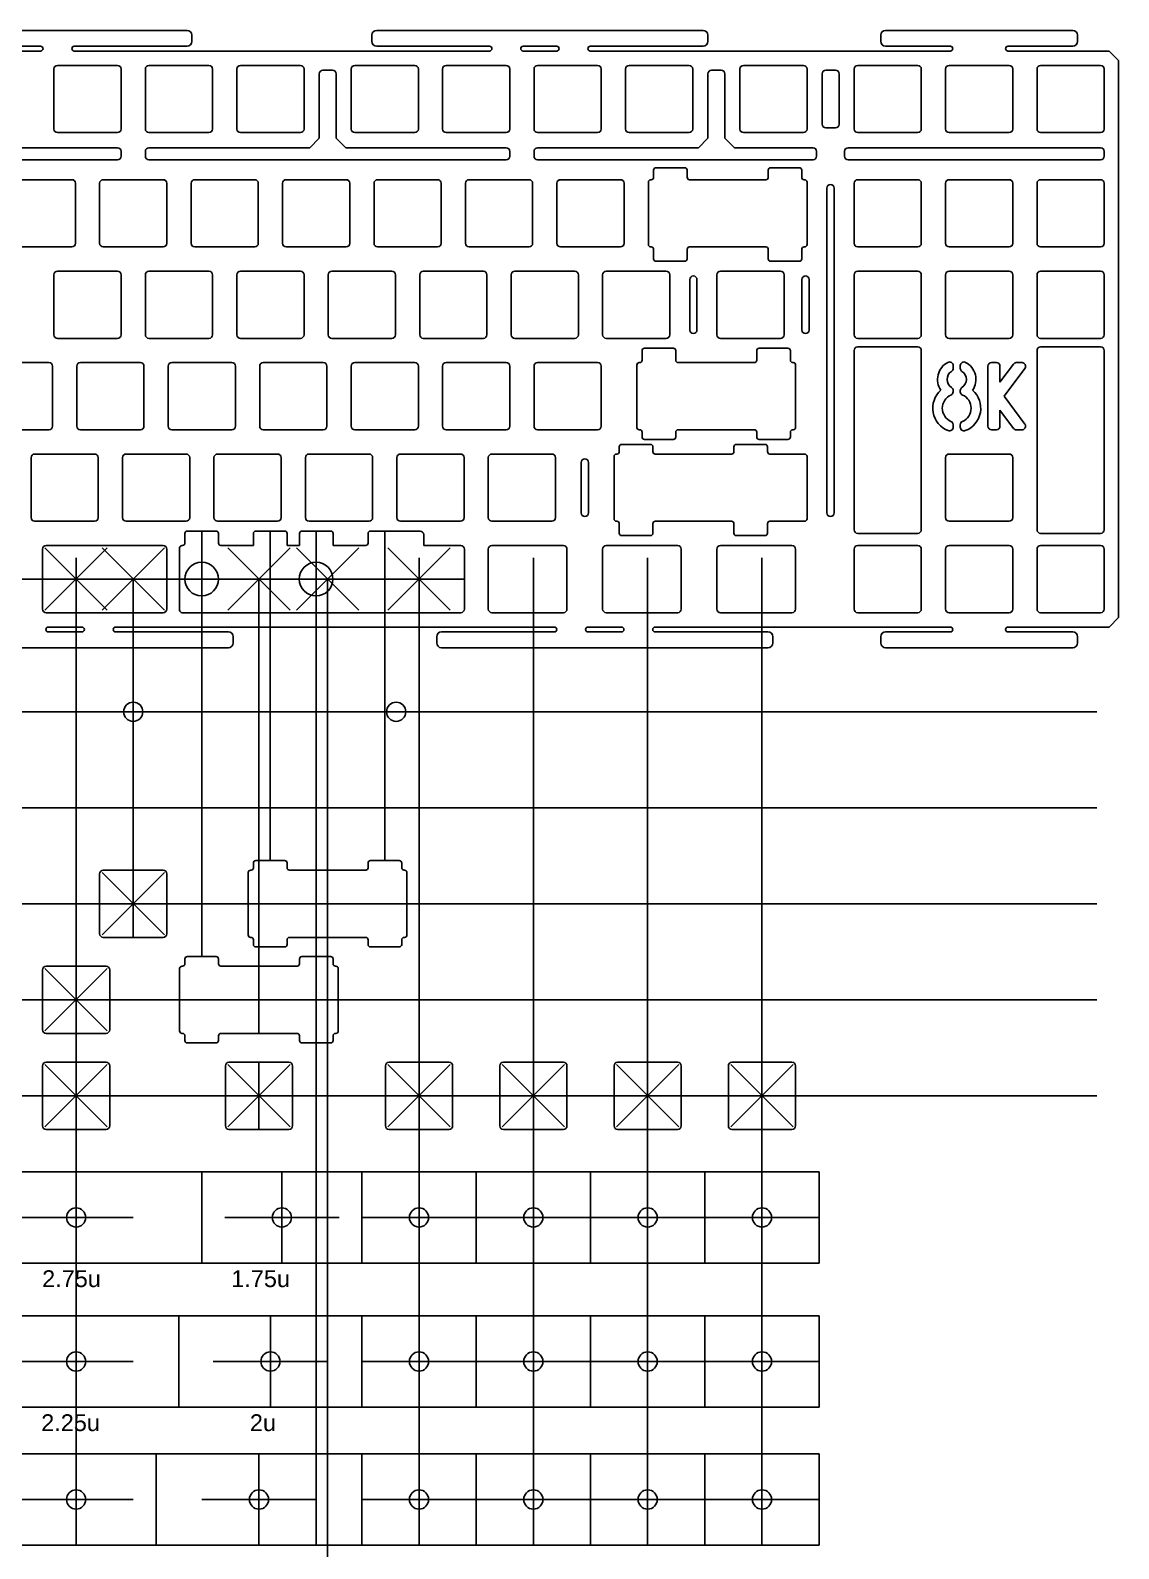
# Model space of a CAD drawing. Header units: millimetres. Extents: x 474 to 839, y -476 to 14.
# Drawn here: x 611.9 to 838.6, y -302 to 14.3 of the extents above; entities that cross this region are included whole.
import ezdxf

# ---------------------------------------------------------------- set-up
doc = ezdxf.new("R2010")
doc.units = ezdxf.units.MM
doc.styles.get("Standard").update_dxf_attribs({"font": 'arial.ttf'})

msp = doc.modelspace()

# ---------------------------------------------------------------- linework, layer by layer
for p, q in [((576.55625, 14.3), (644.55625, 14.3)), ((645.55625, 13.3), (645.55625, 12)), ((683.05625, 13.3), (683.05625, 12)), ((684.05625, 14.3), (752.05625, 14.3)), ((753.05625, 13.3), (753.05625, 12)), ((789.05625, 13.3), (789.05625, 12)), ((790.05625, 14.3), (829.05625, 14.3)), ((830.05625, 13.3), (830.05625, 12)), ((621.05625, 11), (644.55625, 11)), ((621.05625, 10), (707.55625, 10)), ((684.05625, 11), (707.55625, 11)), ((728.55625, 11), (752.05625, 11)), ((728.55625, 10), (803.55625, 10)), ((790.05625, 11), (803.55625, 11)), ((815.55625, 11), (829.05625, 11)), ((815.55625, 10), (836.6125, 10)), ((838.6125, 8), (836.6125, 10)), ((838.6125, 8), (838.6125, -108.0125)), ((721.0625, -110.0125), (629.6625, -110.0125)), ((803.5625, -110.0125), (742.0625, -110.0125)), ((836.6125, -110.0125), (815.5625, -110.0125)), ((838.6125, -108.0125), (836.6125, -110.0125)), ((653.1625, -111.0125), (629.6625, -111.0125)), ((654.1625, -113.3125), (654.1625, -112.0125)), ((696.5625, -113.3125), (696.5625, -112.0125)), ((721.0625, -111.0125), (697.5625, -111.0125)), ((765.5625, -111.0125), (742.0625, -111.0125)), ((766.5625, -113.3125), (766.5625, -112.0125)), ((789.0625, -113.3125), (789.0625, -112.0125)), ((803.5625, -111.0125), (790.0625, -111.0125)), ((829.0625, -111.0125), (815.5625, -111.0125)), ((830.0625, -113.3125), (830.0625, -112.0125)), ((653.1625, -114.3125), (585.1625, -114.3125)), ((765.5625, -114.3125), (697.5625, -114.3125)), ((829.0625, -114.3125), (790.0625, -114.3125))]:
    msp.add_line(p, q)
at = {"color": 4}
for p, q in [((607.05625, 11), (614.05625, 11)), ((607.05625, 10), (614.05625, 10)), ((714.55625, 11), (721.55625, 11)), ((714.55625, 10), (721.55625, 10)), ((617.575, 7), (630.075, 7)), ((636.625, 7), (649.125, 7)), ((655.675, 7), (668.175, 7)), ((679.4875, 7), (691.9875, 7)), ((698.5375, 7), (711.0375, 7)), ((717.5875, 7), (730.0875, 7)), ((736.6375, 7), (749.1375, 7)), ((760.45, 7), (772.95, 7)), ((784.2625, 7), (796.7625, 7)), ((803.3125, 7), (815.8125, 7)), ((822.3625, 7), (834.8625, 7)), ((616.825, -6.25), (616.825, 6.25)), ((630.825, 6.25), (630.825, -6.25)), ((635.875, -6.25), (635.875, 6.25)), ((649.875, 6.25), (649.875, -6.25)), ((654.925, -6.25), (654.925, 6.25)), ((668.925, 6.25), (668.925, -6.25)), ((672.10125, -8.15625), (672.10125, 5.25)), ((672.85125, 6), (674.85125, 6)), ((675.60125, 5.25), (675.60125, -8.15625)), ((678.7375, -6.25), (678.7375, 6.25)), ((692.7375, 6.25), (692.7375, -6.25)), ((697.7875, -6.25), (697.7875, 6.25)), ((711.7875, 6.25), (711.7875, -6.25)), ((716.8375, -6.25), (716.8375, 6.25)), ((730.8375, 6.25), (730.8375, -6.25)), ((735.8875, -6.25), (735.8875, 6.25)), ((749.8875, 6.25), (749.8875, -6.25)), ((753.06375, -8.15625), (753.06375, 5.25)), ((753.81375, 6), (755.81375, 6)), ((756.56375, 5.25), (756.56375, -8.15625)), ((759.7, -6.25), (759.7, 6.25)), ((773.7, 6.25), (773.7, -6.25)), ((776.87625, -5.25), (776.87625, 5.25)), ((777.62625, 6), (779.62625, 6)), ((780.37625, 5.25), (780.37625, -5.25)), ((783.5125, -6.25), (783.5125, 6.25)), ((797.5125, 6.25), (797.5125, -6.25)), ((802.5625, -6.25), (802.5625, 6.25)), ((816.5625, 6.25), (816.5625, -6.25)), ((821.6125, -6.25), (821.6125, 6.25)), ((835.6125, 6.25), (835.6125, -6.25)), ((777.62625, -6), (779.62625, -6)), ((630.075, -7), (617.575, -7)), ((649.125, -7), (636.625, -7)), ((668.175, -7), (655.675, -7)), ((672.10125, -8.15625), (670.10125, -10.15625)), ((675.60125, -8.15625), (677.60125, -10.15625)), ((691.9875, -7), (679.4875, -7)), ((711.0375, -7), (698.5375, -7)), ((730.0875, -7), (717.5875, -7)), ((749.1375, -7), (736.6375, -7)), ((753.06375, -8.15625), (751.06375, -10.15625)), ((756.56375, -8.15625), (758.56375, -10.15625)), ((772.95, -7), (760.45, -7)), ((796.7625, -7), (784.2625, -7)), ((815.8125, -7), (803.3125, -7)), ((834.8625, -7), (822.3625, -7)), ((596.63875, -10.15625), (630.075, -10.15625)), ((630.825, -10.90625), (630.825, -11.90625)), ((635.875, -10.90625), (635.875, -11.90625)), ((636.625, -10.15625), (670.10125, -10.15625)), ((677.60125, -10.15625), (711.0375, -10.15625)), ((711.7875, -10.90625), (711.7875, -11.90625)), ((716.8375, -10.90625), (716.8375, -11.90625)), ((717.5875, -10.15625), (751.06375, -10.15625)), ((758.56375, -10.15625), (774.95, -10.15625)), ((775.7, -10.90625), (775.7, -11.90625)), ((781.5125, -10.90625), (781.5125, -11.90625)), ((782.2625, -10.15625), (834.8625, -10.15625)), ((835.6125, -10.90625), (835.6125, -11.90625)), ((630.075, -12.65625), (555.6625, -12.65625)), ((711.0375, -12.65625), (636.625, -12.65625)), ((774.95, -12.65625), (717.5875, -12.65625)), ((741.737, -16.3125), (741.737, -14.8125)), ((742.237, -14.3125), (748.237, -14.3125)), ((748.737, -14.8125), (748.737, -16.3125)), ((765.613, -16.3125), (765.613, -14.8125)), ((766.113, -14.3125), (772.113, -14.3125)), ((772.613, -16.3125), (772.613, -14.8125)), ((834.8625, -12.65625), (782.2625, -12.65625)), ((608.05, -16.8125), (620.55, -16.8125)), ((621.3, -17.5625), (621.3, -30.0625)), ((626.35, -30.0625), (626.35, -17.5625)), ((627.1, -16.8125), (639.6, -16.8125)), ((640.35, -17.5625), (640.35, -30.0625)), ((645.4, -30.0625), (645.4, -17.5625)), ((646.15, -16.8125), (658.65, -16.8125)), ((659.4, -17.5625), (659.4, -30.0625)), ((664.45, -30.0625), (664.45, -17.5625)), ((665.2, -16.8125), (677.7, -16.8125)), ((678.45, -17.5625), (678.45, -30.0625)), ((683.5, -30.0625), (683.5, -17.5625)), ((684.25, -16.8125), (696.75, -16.8125)), ((697.5, -17.5625), (697.5, -30.0625)), ((702.55, -30.0625), (702.55, -17.5625)), ((703.3, -16.8125), (715.8, -16.8125)), ((716.55, -17.5625), (716.55, -30.0625)), ((721.6, -30.0625), (721.6, -17.5625)), ((722.35, -16.8125), (734.85, -16.8125)), ((735.6, -17.5625), (735.6, -30.0625)), ((740.65, -30.3125), (740.65, -17.3125)), ((741.15, -16.8125), (741.237, -16.8125)), ((749.237, -16.8125), (765.113, -16.8125)), ((773.2, -16.8125), (773.113, -16.8125)), ((773.7, -30.3125), (773.7, -17.3125)), ((777.85, -86.2125), (777.85, -18.5625)), ((779.35, -18.5625), (779.35, -86.2125)), ((783.5125, -30.0625), (783.5125, -17.5625)), ((784.2625, -16.8125), (796.7625, -16.8125)), ((797.5125, -17.5625), (797.5125, -30.0625)), ((802.5625, -30.0625), (802.5625, -17.5625)), ((803.3125, -16.8125), (815.8125, -16.8125)), ((816.5625, -17.5625), (816.5625, -30.0625)), ((821.6125, -30.0625), (821.6125, -17.5625)), ((822.3625, -16.8125), (834.8625, -16.8125)), ((835.6125, -17.5625), (835.6125, -30.0625)), ((620.55, -30.8125), (608.05, -30.8125)), ((639.6, -30.8125), (627.1, -30.8125)), ((658.65, -30.8125), (646.15, -30.8125)), ((677.7, -30.8125), (665.2, -30.8125)), ((696.75, -30.8125), (684.25, -30.8125)), ((715.8, -30.8125), (703.3, -30.8125)), ((734.85, -30.8125), (722.35, -30.8125)), ((741.237, -30.8125), (741.15, -30.8125)), ((741.737, -33.3125), (741.737, -31.3125)), ((748.737, -31.3125), (748.737, -33.3125)), ((765.113, -30.8125), (749.237, -30.8125)), ((765.613, -33.3125), (765.613, -31.3125)), ((772.613, -33.3125), (772.613, -31.3125)), ((773.113, -30.8125), (773.2, -30.8125)), ((796.7625, -30.8125), (784.2625, -30.8125)), ((815.8125, -30.8125), (803.3125, -30.8125)), ((834.8625, -30.8125), (822.3625, -30.8125)), ((748.237, -33.8125), (742.237, -33.8125)), ((772.113, -33.8125), (766.113, -33.8125)), ((616.825, -49.1125), (616.825, -36.6125)), ((617.575, -35.8625), (630.075, -35.8625)), ((630.825, -36.6125), (630.825, -49.1125)), ((635.875, -49.1125), (635.875, -36.6125)), ((636.625, -35.8625), (649.125, -35.8625)), ((649.875, -36.6125), (649.875, -49.1125)), ((654.925, -49.1125), (654.925, -36.6125)), ((655.675, -35.8625), (668.175, -35.8625)), ((668.925, -36.6125), (668.925, -49.1125)), ((673.975, -49.1125), (673.975, -36.6125)), ((674.725, -35.8625), (687.225, -35.8625)), ((687.975, -36.6125), (687.975, -49.1125)), ((693.025, -49.1125), (693.025, -36.6125)), ((693.775, -35.8625), (706.275, -35.8625)), ((707.025, -36.6125), (707.025, -49.1125)), ((712.075, -49.1125), (712.075, -36.6125)), ((712.825, -35.8625), (725.325, -35.8625)), ((726.075, -36.6125), (726.075, -49.1125)), ((731.125, -49.1125), (731.125, -36.6125)), ((731.875, -35.8625), (744.375, -35.8625)), ((745.125, -36.6125), (745.125, -49.1125)), ((749.28125, -48.1125), (749.28125, -37.6125)), ((750.78125, -37.6125), (750.78125, -48.1125)), ((754.9375, -49.1125), (754.9375, -36.6125)), ((755.6875, -35.8625), (768.1875, -35.8625)), ((768.9375, -36.6125), (768.9375, -49.1125)), ((772.64375, -48.1125), (772.64375, -37.6125)), ((774.14375, -37.6125), (774.14375, -48.1125)), ((783.5125, -49.1125), (783.5125, -36.6125)), ((784.2625, -35.8625), (796.7625, -35.8625)), ((797.5125, -36.6125), (797.5125, -49.1125)), ((802.5625, -49.1125), (802.5625, -36.6125)), ((803.3125, -35.8625), (815.8125, -35.8625)), ((816.5625, -36.6125), (816.5625, -49.1125)), ((821.6125, -49.1125), (821.6125, -36.6125)), ((822.3625, -35.8625), (834.8625, -35.8625)), ((835.6125, -36.6125), (835.6125, -49.1125)), ((630.075, -49.8625), (617.575, -49.8625)), ((649.125, -49.8625), (636.625, -49.8625)), ((668.175, -49.8625), (655.675, -49.8625)), ((687.225, -49.8625), (674.725, -49.8625)), ((706.275, -49.8625), (693.775, -49.8625)), ((725.325, -49.8625), (712.825, -49.8625)), ((744.375, -49.8625), (731.875, -49.8625)), ((768.1875, -49.8625), (755.6875, -49.8625)), ((796.7625, -49.8625), (784.2625, -49.8625)), ((815.8125, -49.8625), (803.3125, -49.8625)), ((834.8625, -49.8625), (822.3625, -49.8625)), ((739.35575, -54.4125), (739.35575, -52.4125)), ((739.85575, -51.9125), (745.85575, -51.9125)), ((746.35575, -52.4125), (746.35575, -54.4125)), ((763.23175, -54.4125), (763.23175, -52.4125)), ((763.73175, -51.9125), (769.73175, -51.9125)), ((770.23175, -54.4125), (770.23175, -52.4125)), ((783.5125, -89.7375), (783.5125, -52.3875)), ((796.7625, -51.6375), (784.2625, -51.6375)), ((797.5125, -52.3875), (797.5125, -89.7375)), ((821.6125, -89.7375), (821.6125, -52.3875)), ((834.8625, -51.6375), (822.3625, -51.6375)), ((835.6125, -52.3875), (835.6125, -89.7375)), ((603.2875, -54.9125), (615.7875, -54.9125)), ((616.5375, -55.6625), (616.5375, -68.1625)), ((621.5875, -68.1625), (621.5875, -55.6625)), ((622.3375, -54.9125), (634.8375, -54.9125)), ((635.5875, -55.6625), (635.5875, -68.1625)), ((640.6375, -68.1625), (640.6375, -55.6625)), ((641.3875, -54.9125), (653.8875, -54.9125)), ((654.6375, -55.6625), (654.6375, -68.1625)), ((659.6875, -68.1625), (659.6875, -55.6625)), ((660.4375, -54.9125), (672.9375, -54.9125)), ((673.6875, -55.6625), (673.6875, -68.1625)), ((678.7375, -68.1625), (678.7375, -55.6625)), ((679.4875, -54.9125), (691.9875, -54.9125)), ((692.7375, -55.6625), (692.7375, -68.1625)), ((697.7875, -68.1625), (697.7875, -55.6625)), ((698.5375, -54.9125), (711.0375, -54.9125)), ((711.7875, -55.6625), (711.7875, -68.1625)), ((716.8375, -68.1625), (716.8375, -55.6625)), ((717.5875, -54.9125), (730.0875, -54.9125)), ((730.8375, -55.6625), (730.8375, -68.1625)), ((738.26875, -68.4125), (738.26875, -55.4125)), ((738.76875, -54.9125), (738.85575, -54.9125)), ((746.85575, -54.9125), (762.73175, -54.9125)), ((770.81875, -54.9125), (770.73175, -54.9125)), ((771.31875, -68.4125), (771.31875, -55.4125)), ((804.1375, -55.529359), (804.1375, -56.107614)), ((805.6375, -55.529359), (805.6375, -56.107614)), ((811.391786, -55.6625), (811.391786, -68.1625)), ((813.141786, -54.9125), (812.141786, -54.9125)), ((813.891786, -59.000654), (816.700227, -55.215597)), ((813.891786, -55.6625), (813.891786, -59.000654)), ((814.783632, -61.9125), (819.089421, -56.109403)), ((818.48711, -54.9125), (817.302537, -54.9125)), ((804.1375, -60.717386), (804.1375, -60.975568)), ((805.6375, -60.717386), (805.6375, -60.975568)), ((814.783632, -61.9125), (819.089421, -67.715597)), ((813.891786, -64.824346), (816.700227, -68.609403)), ((813.891786, -64.824346), (813.891786, -68.1625)), ((615.7875, -68.9125), (603.2875, -68.9125)), ((634.8375, -68.9125), (622.3375, -68.9125)), ((653.8875, -68.9125), (641.3875, -68.9125)), ((672.9375, -68.9125), (660.4375, -68.9125)), ((691.9875, -68.9125), (679.4875, -68.9125)), ((711.0375, -68.9125), (698.5375, -68.9125)), ((730.0875, -68.9125), (717.5875, -68.9125)), ((738.85575, -68.9125), (738.76875, -68.9125)), ((739.35575, -70.4125), (739.35575, -69.4125)), ((746.35575, -69.4125), (746.35575, -70.4125)), ((746.85575, -68.9125), (762.73175, -68.9125)), ((763.23175, -70.4125), (763.23175, -69.4125)), ((770.23175, -70.4125), (770.23175, -69.4125)), ((770.73175, -68.9125), (770.81875, -68.9125)), ((804.1375, -67.849432), (804.1375, -68.388993)), ((805.6375, -67.849432), (805.6375, -68.388993)), ((813.141786, -68.9125), (812.141786, -68.9125)), ((818.48711, -68.9125), (817.302537, -68.9125)), ((734.59325, -73.4625), (734.59325, -72.4625)), ((735.09325, -71.9625), (741.09325, -71.9625)), ((745.85575, -70.9125), (739.85575, -70.9125)), ((741.59325, -72.4625), (741.59325, -73.4625)), ((758.46925, -73.4625), (758.46925, -72.4625)), ((758.96925, -71.9625), (764.96925, -71.9625)), ((769.73175, -70.9125), (763.73175, -70.9125)), ((765.46925, -72.4625), (765.46925, -73.4625)), ((612.0625, -87.2125), (612.0625, -74.7125)), ((612.8125, -73.9625), (625.3125, -73.9625)), ((626.0625, -74.7125), (626.0625, -87.2125)), ((631.1125, -87.2125), (631.1125, -74.7125)), ((631.8625, -73.9625), (644.3625, -73.9625)), ((645.1125, -74.7125), (645.1125, -87.2125)), ((650.1625, -87.2125), (650.1625, -74.7125)), ((650.9125, -73.9625), (663.4125, -73.9625)), ((664.1625, -74.7125), (664.1625, -87.2125)), ((669.2125, -87.2125), (669.2125, -74.7125)), ((669.9625, -73.9625), (682.4625, -73.9625)), ((683.2125, -74.7125), (683.2125, -87.2125)), ((688.2625, -87.2125), (688.2625, -74.7125)), ((689.0125, -73.9625), (701.5125, -73.9625)), ((702.2625, -74.7125), (702.2625, -87.2125)), ((707.3125, -87.2125), (707.3125, -74.7125)), ((708.0625, -73.9625), (720.5625, -73.9625)), ((721.3125, -74.7125), (721.3125, -87.2125)), ((726.659375, -86.2125), (726.659375, -75.7125)), ((728.159375, -75.7125), (728.159375, -86.2125)), ((733.50625, -87.4625), (733.50625, -74.4625)), ((734.00625, -73.9625), (734.09325, -73.9625)), ((742.09325, -73.9625), (757.96925, -73.9625)), ((765.96925, -73.9625), (773.2, -73.9625)), ((773.7, -74.4625), (773.7, -87.4625)), ((802.5625, -87.2125), (802.5625, -74.7125)), ((803.3125, -73.9625), (815.8125, -73.9625)), ((816.5625, -74.7125), (816.5625, -87.2125)), ((625.3125, -87.9625), (612.8125, -87.9625)), ((644.3625, -87.9625), (631.8625, -87.9625)), ((663.4125, -87.9625), (650.9125, -87.9625)), ((682.4625, -87.9625), (669.9625, -87.9625)), ((701.5125, -87.9625), (689.0125, -87.9625)), ((720.5625, -87.9625), (708.0625, -87.9625)), ((734.09325, -87.9625), (734.00625, -87.9625)), ((734.59325, -90.4625), (734.59325, -88.4625)), ((741.59325, -88.4625), (741.59325, -90.4625)), ((757.96925, -87.9625), (742.09325, -87.9625)), ((758.46925, -90.4625), (758.46925, -88.4625)), ((765.46925, -88.4625), (765.46925, -90.4625)), ((773.2, -87.9625), (765.96925, -87.9625)), ((815.8125, -87.9625), (803.3125, -87.9625)), ((644.10575, -92.5125), (644.10575, -90.5125)), ((644.60575, -90.0125), (650.60575, -90.0125)), ((651.10575, -90.5125), (651.10575, -92.5125)), ((658.39325, -93.0125), (658.39325, -90.5125)), ((658.89325, -90.0125), (664.89325, -90.0125)), ((665.39325, -90.5125), (665.39325, -93.0125)), ((667.98175, -93.0125), (667.98175, -90.5125)), ((668.48175, -90.0125), (674.48175, -90.0125)), ((674.98175, -93.0125), (674.98175, -90.5125)), ((682.26925, -92.5125), (682.26925, -90.5125)), ((682.76925, -90.0125), (693.1, -90.0125)), ((693.85, -93.0125), (693.85, -90.7625)), ((741.09325, -90.9625), (735.09325, -90.9625)), ((764.96925, -90.9625), (758.96925, -90.9625)), ((796.7625, -90.4875), (784.2625, -90.4875)), ((822.3625, -90.4875), (834.8625, -90.4875)), ((614.44375, -106.2625), (614.44375, -93.7625)), ((615.19375, -93.0125), (639.6, -93.0125)), ((640.35, -93.7625), (640.35, -106.2625)), ((643.01875, -106.5125), (643.01875, -93.5125)), ((643.51875, -93.0125), (643.60575, -93.0125)), ((651.60575, -93.0125), (658.39325, -93.0125)), ((665.39325, -93.0125), (667.98175, -93.0125)), ((674.98175, -93.0125), (681.76925, -93.0125)), ((693.85, -93.0125), (701.575, -93.0125)), ((702.325, -106.2625), (702.325, -93.7625)), ((707.3125, -106.2625), (707.3125, -93.7625)), ((708.0625, -93.0125), (722.94375, -93.0125)), ((723.69375, -93.7625), (723.69375, -106.2625)), ((731.125, -106.2625), (731.125, -93.7625)), ((731.875, -93.0125), (746.75625, -93.0125)), ((747.50625, -93.7625), (747.50625, -106.2625)), ((754.9375, -106.2625), (754.9375, -93.7625)), ((755.6875, -93.0125), (770.56875, -93.0125)), ((771.31875, -93.7625), (771.31875, -106.2625)), ((783.5125, -106.2625), (783.5125, -93.7625)), ((784.2625, -93.0125), (796.7625, -93.0125)), ((797.5125, -93.7625), (797.5125, -106.2625)), ((802.5625, -106.2625), (802.5625, -93.7625)), ((803.3125, -93.0125), (815.8125, -93.0125)), ((816.5625, -93.7625), (816.5625, -106.2625)), ((821.6125, -106.2625), (821.6125, -93.7625)), ((822.3625, -93.0125), (834.8625, -93.0125)), ((835.6125, -93.7625), (835.6125, -106.2625)), ((559.3875, -100.0125), (702.325, -100.0125)), ((639.6, -107.0125), (615.19375, -107.0125)), ((701.575, -107.0125), (643.51875, -107.0125)), ((643.60575, -107.0125), (643.51875, -107.0125)), ((722.94375, -107.0125), (708.0625, -107.0125)), ((746.75625, -107.0125), (731.875, -107.0125)), ((770.56875, -107.0125), (755.6875, -107.0125)), ((796.7625, -107.0125), (784.2625, -107.0125)), ((815.8125, -107.0125), (803.3125, -107.0125)), ((834.8625, -107.0125), (822.3625, -107.0125)), ((615.6625, -110.0125), (622.6625, -110.0125)), ((728.0625, -110.0125), (735.0625, -110.0125)), ((615.6625, -111.0125), (622.6625, -111.0125)), ((728.0625, -111.0125), (735.0625, -111.0125)), ((627.1, -160.651543), (639.6, -160.651543)), ((657.30625, -174.151543), (657.30625, -161.151543)), ((657.80625, -160.651543), (657.89325, -160.651543)), ((658.39325, -160.151543), (658.39325, -159.151543)), ((658.89325, -158.651543), (664.89325, -158.651543)), ((665.39325, -159.151543), (665.39325, -160.151543)), ((665.89325, -160.651543), (681.76925, -160.651543)), ((682.26925, -160.151543), (682.26925, -159.151543)), ((682.76925, -158.651543), (688.76925, -158.651543)), ((689.26925, -160.151543), (689.26925, -159.151543)), ((689.85625, -160.651543), (689.76925, -160.651543)), ((690.35625, -174.151543), (690.35625, -161.151543)), ((626.35, -173.901543), (626.35, -161.401543)), ((640.35, -161.401543), (640.35, -173.901543)), ((639.6, -174.651543), (627.1, -174.651543)), ((657.89325, -174.651543), (657.80625, -174.651543)), ((658.39325, -176.151543), (658.39325, -175.151543)), ((664.89325, -176.651543), (658.89325, -176.651543)), ((665.39325, -175.151543), (665.39325, -176.151543)), ((681.76925, -174.651543), (665.89325, -174.651543)), ((682.26925, -176.151543), (682.26925, -175.151543)), ((688.76925, -176.651543), (682.76925, -176.651543)), ((689.26925, -176.151543), (689.26925, -175.151543)), ((689.76925, -174.651543), (689.85625, -174.651543)), ((644.10575, -180.151543), (644.10575, -179.151543)), ((644.60575, -178.651543), (650.60575, -178.651543)), ((651.10575, -179.151543), (651.10575, -180.151543)), ((667.98175, -180.151543), (667.98175, -179.151543)), ((668.48175, -178.651543), (674.48175, -178.651543)), ((674.98175, -180.151543), (674.98175, -179.151543)), ((614.44375, -193.901543), (614.44375, -181.401543)), ((615.19375, -180.651543), (627.69375, -180.651543)), ((628.44375, -181.401543), (628.44375, -193.901543)), ((643.01875, -194.151543), (643.01875, -181.151543)), ((643.51875, -180.651543), (643.60575, -180.651543)), ((651.60575, -180.651543), (667.48175, -180.651543)), ((675.56875, -180.651543), (675.48175, -180.651543)), ((676.06875, -194.151543), (676.06875, -181.151543)), ((627.69375, -194.651543), (615.19375, -194.651543)), ((643.60575, -194.651543), (643.51875, -194.651543)), ((644.10575, -196.151543), (644.10575, -195.151543)), ((651.10575, -195.151543), (651.10575, -196.151543)), ((667.48175, -194.651543), (651.60575, -194.651543)), ((667.98175, -196.151543), (667.98175, -195.151543)), ((674.98175, -196.151543), (674.98175, -195.151543)), ((675.48175, -194.651543), (675.56875, -194.651543)), ((650.60575, -196.651543), (644.60575, -196.651543)), ((674.48175, -196.651543), (668.48175, -196.651543)), ((614.44375, -213.901543), (614.44375, -201.401543)), ((615.19375, -200.651543), (627.69375, -200.651543)), ((628.44375, -201.401543), (628.44375, -213.901543)), ((652.54375, -213.901543), (652.54375, -201.401543)), ((653.29375, -200.651543), (665.79375, -200.651543)), ((666.54375, -201.401543), (666.54375, -213.901543)), ((685.88125, -213.901543), (685.88125, -201.401543)), ((686.63125, -200.651543), (699.13125, -200.651543)), ((699.88125, -201.401543), (699.88125, -213.901543)), ((709.69375, -213.901543), (709.69375, -201.401543)), ((710.44375, -200.651543), (722.94375, -200.651543)), ((723.69375, -201.401543), (723.69375, -213.901543)), ((733.50625, -213.901543), (733.50625, -201.401543)), ((734.25625, -200.651543), (746.75625, -200.651543)), ((747.50625, -201.401543), (747.50625, -213.901543)), ((757.31875, -213.901543), (757.31875, -201.401543)), ((758.06875, -200.651543), (770.56875, -200.651543)), ((771.31875, -201.401543), (771.31875, -213.901543)), ((627.69375, -214.651543), (615.19375, -214.651543)), ((665.79375, -214.651543), (653.29375, -214.651543)), ((699.13125, -214.651543), (686.63125, -214.651543)), ((722.94375, -214.651543), (710.44375, -214.651543)), ((746.75625, -214.651543), (734.25625, -214.651543)), ((770.56875, -214.651543), (758.06875, -214.651543))]:
    msp.add_line(p, q, dxfattribs=at)
at = {"color": 5}
for p, q in [((647.60575, -178.651543), (647.60575, -90.0125)), ((671.44375, -90.0125), (671.44375, -301.277576)), ((621.44375, -95.565102), (621.44375, -282.227576)), ((659.54375, -180.651543), (659.54375, -100.0125))]:
    msp.add_line(p, q, dxfattribs=at)
at = {"color": 1}
for p, q in [((661.89325, -158.651543), (661.89325, -90.0125)), ((685.76925, -158.651543), (685.76925, -90.0125)), ((633.35, -160.651543), (633.35, -100.0125)), ((673.83125, -160.651543), (673.83125, -100.0125)), ((633.35, -160.651543), (633.35, -174.651543)), ((673.83125, -160.651543), (673.83125, -174.651543)), ((626.35, -167.651543), (640.35, -167.651543)), ((666.83125, -167.651543), (680.83125, -167.651543)), ((673.83125, -348.438588), (673.83125, -174.651543)), ((621.44375, -180.651543), (621.44375, -194.651543)), ((659.54375, -180.651543), (659.54375, -194.651543)), ((614.44375, -187.651543), (628.44375, -187.651543)), ((652.54375, -187.651543), (666.54375, -187.651543)), ((621.44375, -200.651543), (621.44375, -214.651543)), ((659.54375, -200.651543), (659.54375, -214.651543)), ((692.88125, -200.651543), (692.88125, -214.651543)), ((716.69375, -200.651543), (716.69375, -214.651543)), ((740.50625, -200.651543), (740.50625, -214.651543)), ((764.31875, -200.651543), (764.31875, -214.651543)), ((614.44375, -207.651543), (628.44375, -207.651543)), ((652.54375, -207.651543), (666.54375, -207.651543)), ((685.88125, -207.651543), (699.88125, -207.651543)), ((709.69375, -207.651543), (723.69375, -207.651543)), ((733.50625, -207.651543), (747.50625, -207.651543)), ((757.31875, -207.651543), (771.31875, -207.651543))]:
    msp.add_line(p, q, dxfattribs=at)
at = {"color": 2}
for p, q in [((614.94375, -93.5125), (627.94375, -106.5125)), ((614.94375, -106.5125), (627.94375, -93.5125)), ((626.85, -93.5125), (639.85, -106.5125)), ((626.85, -106.5125), (639.85, -93.5125)), ((653.04375, -93.5125), (666.04375, -106.5125)), ((653.04375, -106.5125), (666.04375, -93.5125)), ((667.33125, -93.5125), (680.33125, -106.5125)), ((667.33125, -106.5125), (680.33125, -93.5125)), ((686.38125, -93.5125), (699.38125, -106.5125)), ((686.38125, -106.5125), (699.38125, -93.5125)), ((692.88125, -95.565102), (692.88125, -282.227576)), ((716.69375, -95.565102), (716.69375, -282.227576)), ((740.50625, -95.565102), (740.50625, -282.227576)), ((764.31875, -95.565102), (764.31875, -282.227576)), ((473.909511, -127.651543), (834.088327, -127.651543)), ((473.909511, -147.651543), (834.088327, -147.651543)), ((626.85, -161.151543), (639.85, -174.151543)), ((626.85, -174.151543), (639.85, -161.151543)), ((473.909511, -167.651543), (834.088327, -167.651543)), ((614.94375, -181.151543), (627.94375, -194.151543)), ((614.94375, -194.151543), (627.94375, -181.151543)), ((473.909511, -187.651543), (834.088327, -187.651543)), ((614.94375, -201.151543), (627.94375, -214.151543)), ((614.94375, -214.151543), (627.94375, -201.151543)), ((653.04375, -201.151543), (666.04375, -214.151543)), ((653.04375, -214.151543), (666.04375, -201.151543)), ((686.38125, -201.151543), (699.38125, -214.151543)), ((686.38125, -214.151543), (699.38125, -201.151543)), ((710.19375, -201.151543), (723.19375, -214.151543)), ((710.19375, -214.151543), (723.19375, -201.151543)), ((734.00625, -201.151543), (747.00625, -214.151543)), ((734.00625, -214.151543), (747.00625, -201.151543)), ((757.81875, -201.151543), (770.81875, -214.151543)), ((757.81875, -214.151543), (770.81875, -201.151543)), ((473.909511, -207.651543), (834.088327, -207.651543)), ((595.25, -223.477753), (647.6375, -223.477753)), ((621.44375, -223.477753), (621.44375, -242.527753)), ((647.6375, -223.477753), (680.975, -223.477753)), ((647.6375, -223.477753), (647.6375, -242.527753)), ((664.30625, -223.477753), (664.30625, -242.527753)), ((680.975, -223.477753), (680.975, -242.527753)), ((680.975, -223.477753), (704.7875, -223.477753)), ((680.975, -223.477753), (680.975, -242.527753)), ((692.88125, -223.477753), (692.88125, -242.527753)), ((704.7875, -223.477753), (704.7875, -242.527753)), ((704.7875, -223.477753), (728.6, -223.477753)), ((704.7875, -223.477753), (704.7875, -242.527753)), ((716.69375, -223.477753), (716.69375, -242.527753)), ((728.6, -223.477753), (728.6, -242.527753)), ((728.6, -223.477753), (752.4125, -223.477753)), ((728.6, -223.477753), (728.6, -242.527753)), ((740.50625, -223.477753), (740.50625, -242.527753)), ((752.4125, -223.477753), (752.4125, -242.527753)), ((752.4125, -223.477753), (776.225, -223.477753)), ((752.4125, -223.477753), (752.4125, -242.527753)), ((764.31875, -223.477753), (764.31875, -242.527753)), ((776.225, -223.477753), (776.225, -242.527753)), ((609.5375, -233.002753), (633.35, -233.002753)), ((652.4, -233.002753), (676.2125, -233.002753)), ((680.975, -233.002753), (704.7875, -233.002753)), ((704.7875, -233.002753), (728.6, -233.002753)), ((728.6, -233.002753), (752.4125, -233.002753)), ((752.4125, -233.002753), (776.225, -233.002753)), ((595.25, -242.527753), (647.6375, -242.527753)), ((647.6375, -242.527753), (680.975, -242.527753)), ((680.975, -242.527753), (704.7875, -242.527753)), ((704.7875, -242.527753), (728.6, -242.527753)), ((728.6, -242.527753), (752.4125, -242.527753)), ((752.4125, -242.527753), (776.225, -242.527753)), ((600.0125, -253.477753), (642.875, -253.477753)), ((621.44375, -253.477753), (621.44375, -272.527753)), ((680.975, -253.477753), (642.875, -253.477753)), ((642.875, -253.477753), (642.875, -272.527753)), ((661.925, -253.477753), (661.925, -272.527753)), ((680.975, -253.477753), (680.975, -272.527753)), ((680.975, -253.477753), (704.7875, -253.477753)), ((680.975, -253.477753), (680.975, -272.527753)), ((692.88125, -253.477753), (692.88125, -272.527753)), ((704.7875, -253.477753), (704.7875, -272.527753)), ((704.7875, -253.477753), (728.6, -253.477753)), ((704.7875, -253.477753), (704.7875, -272.527753)), ((716.69375, -253.477753), (716.69375, -272.527753)), ((728.6, -253.477753), (728.6, -272.527753)), ((728.6, -253.477753), (752.4125, -253.477753)), ((728.6, -253.477753), (728.6, -272.527753)), ((740.50625, -253.477753), (740.50625, -272.527753)), ((752.4125, -253.477753), (752.4125, -272.527753)), ((752.4125, -253.477753), (776.225, -253.477753)), ((752.4125, -253.477753), (752.4125, -272.527753)), ((764.31875, -253.477753), (764.31875, -272.527753)), ((776.225, -253.477753), (776.225, -272.527753)), ((609.5375, -263.002753), (633.35, -263.002753)), ((650.01875, -263.002753), (673.83125, -263.002753)), ((680.975, -263.002753), (704.7875, -263.002753)), ((704.7875, -263.002753), (728.6, -263.002753)), ((728.6, -263.002753), (752.4125, -263.002753)), ((752.4125, -263.002753), (776.225, -263.002753)), ((642.875, -272.527753), (600.0125, -272.527753)), ((680.975, -272.527753), (642.875, -272.527753)), ((680.975, -272.527753), (704.7875, -272.527753)), ((704.7875, -272.527753), (728.6, -272.527753)), ((728.6, -272.527753), (752.4125, -272.527753)), ((752.4125, -272.527753), (776.225, -272.527753)), ((561.9125, -282.227576), (680.975, -282.227576)), ((621.44375, -282.227576), (621.44375, -301.277576)), ((638.1125, -282.227576), (680.975, -282.227576)), ((638.1125, -282.227576), (638.1125, -301.277576)), ((659.54375, -282.227576), (659.54375, -301.277576)), ((680.975, -282.227576), (680.975, -301.277576)), ((680.975, -282.227576), (704.7875, -282.227576)), ((680.975, -282.227576), (680.975, -301.277576)), ((692.88125, -282.227576), (692.88125, -301.277576)), ((704.7875, -282.227576), (704.7875, -301.277576)), ((704.7875, -282.227576), (728.6, -282.227576)), ((704.7875, -282.227576), (704.7875, -301.277576)), ((716.69375, -282.227576), (716.69375, -301.277576)), ((728.6, -282.227576), (728.6, -301.277576)), ((728.6, -282.227576), (752.4125, -282.227576)), ((728.6, -282.227576), (728.6, -301.277576)), ((740.50625, -282.227576), (740.50625, -301.277576)), ((752.4125, -282.227576), (752.4125, -301.277576)), ((752.4125, -282.227576), (776.225, -282.227576)), ((752.4125, -282.227576), (752.4125, -301.277576)), ((764.31875, -282.227576), (764.31875, -301.277576)), ((776.225, -282.227576), (776.225, -301.277576)), ((609.5375, -291.752576), (633.35, -291.752576)), ((647.6375, -291.752576), (671.45, -291.752576)), ((680.975, -291.752576), (704.7875, -291.752576)), ((704.7875, -291.752576), (728.6, -291.752576)), ((728.6, -291.752576), (752.4125, -291.752576)), ((752.4125, -291.752576), (776.225, -291.752576)), ((561.9125, -301.277576), (680.975, -301.277576)), ((680.975, -301.277576), (704.7875, -301.277576)), ((704.7875, -301.277576), (728.6, -301.277576)), ((728.6, -301.277576), (752.4125, -301.277576)), ((752.4125, -301.277576), (776.225, -301.277576))]:
    msp.add_line(p, q, dxfattribs=at)
at = {"color": 5}
for centre in [(647.60575, -100.0125), (671.44375, -100.0125)]:
    msp.add_circle(centre, 3.5, dxfattribs=at)
at = {"color": 2}
for centre in [(633.35, -127.651543), (688.11875, -127.651543), (621.44375, -233.002753), (664.30625, -233.002753), (692.88125, -233.002753), (716.69375, -233.002753), (740.50625, -233.002753), (764.31875, -233.002753), (621.44375, -263.002753), (661.925, -263.002753), (692.88125, -263.002753), (716.69375, -263.002753), (740.50625, -263.002753), (764.31875, -263.002753), (621.44375, -291.752576), (659.54375, -291.752576), (692.88125, -291.752576), (716.69375, -291.752576), (740.50625, -291.752576), (764.31875, -291.752576)]:
    msp.add_circle(centre, 2, dxfattribs=at)
for centre, radius, start, end in [((644.55625, 13.3), 1, 0, 90), ((684.05625, 13.3), 1, 90, 180), ((752.05625, 13.3), 1, 0, 90), ((790.05625, 13.3), 1, 90, 180), ((829.05625, 13.3), 1, 0, 90), ((614.05625, 10.5), 0.5, 270, 90), ((621.05625, 10.5), 0.5, 90, 270), ((644.55625, 12), 1, 270, 0), ((684.05625, 12), 1, 180, 270), ((707.55625, 10.5), 0.5, 270, 90), ((714.55625, 10.5), 0.5, 90, 270), ((721.55625, 10.5), 0.5, 270, 90), ((728.55625, 10.5), 0.5, 90, 270), ((752.05625, 12), 1, 270, 0), ((790.05625, 12), 1, 180, 270), ((803.55625, 10.5), 0.5, 270, 90), ((815.55625, 10.5), 0.5, 90, 270), ((829.05625, 12), 1, 270, 0), ((615.6625, -110.5125), 0.5, 90, 270), ((622.6625, -110.5125), 0.5, 270, 90), ((629.6625, -110.5125), 0.5, 90, 270), ((721.0625, -110.5125), 0.5, 270, 90), ((728.0625, -110.5125), 0.5, 90, 270), ((735.0625, -110.5125), 0.5, 270, 90), ((742.0625, -110.5125), 0.5, 90, 270), ((803.5625, -110.5125), 0.5, 270, 90), ((815.5625, -110.5125), 0.5, 90, 270), ((653.1625, -112.0125), 1, 0, 90), ((653.1625, -113.3125), 1, 270, 0), ((697.5625, -112.0125), 1, 90, 180), ((697.5625, -113.3125), 1, 180, 270), ((765.5625, -112.0125), 1, 0, 90), ((765.5625, -113.3125), 1, 270, 0), ((790.0625, -112.0125), 1, 90, 180), ((790.0625, -113.3125), 1, 180, 270), ((829.0625, -112.0125), 1, 0, 90), ((829.0625, -113.3125), 1, 270, 0)]:
    msp.add_arc(centre, radius, start, end)
at = {"color": 4}
for centre, radius, start, end in [((617.575, 6.25), 0.75, 90, 180), ((630.075, 6.25), 0.75, 0, 90), ((636.625, 6.25), 0.75, 90, 180), ((649.125, 6.25), 0.75, 0, 90), ((655.675, 6.25), 0.75, 90, 180), ((668.175, 6.25), 0.75, 0, 90), ((679.4875, 6.25), 0.75, 90, 180), ((691.9875, 6.25), 0.75, 0, 90), ((698.5375, 6.25), 0.75, 90, 180), ((711.0375, 6.25), 0.75, 0, 90), ((717.5875, 6.25), 0.75, 90, 180), ((730.0875, 6.25), 0.75, 0, 90), ((736.6375, 6.25), 0.75, 90, 180), ((749.1375, 6.25), 0.75, 0, 90), ((760.45, 6.25), 0.75, 90, 180), ((772.95, 6.25), 0.75, 0, 90), ((784.2625, 6.25), 0.75, 90, 180), ((796.7625, 6.25), 0.75, 0, 90), ((803.3125, 6.25), 0.75, 90, 180), ((815.8125, 6.25), 0.75, 0, 90), ((822.3625, 6.25), 0.75, 90, 180), ((834.8625, 6.25), 0.75, 0, 90), ((672.85125, 5.25), 0.75, 90, 180), ((674.85125, 5.25), 0.75, 0, 90), ((753.81375, 5.25), 0.75, 90, 180), ((755.81375, 5.25), 0.75, 0, 90), ((777.62625, 5.25), 0.75, 90, 180), ((779.62625, 5.25), 0.75, 0, 90), ((617.575, -6.25), 0.75, 180, 270), ((630.075, -6.25), 0.75, 270, 0), ((636.625, -6.25), 0.75, 180, 270), ((649.125, -6.25), 0.75, 270, 0), ((655.675, -6.25), 0.75, 180, 270), ((668.175, -6.25), 0.75, 270, 0), ((679.4875, -6.25), 0.75, 180, 270), ((691.9875, -6.25), 0.75, 270, 0), ((698.5375, -6.25), 0.75, 180, 270), ((711.0375, -6.25), 0.75, 270, 0), ((717.5875, -6.25), 0.75, 180, 270), ((730.0875, -6.25), 0.75, 270, 0), ((736.6375, -6.25), 0.75, 180, 270), ((749.1375, -6.25), 0.75, 270, 0), ((760.45, -6.25), 0.75, 180, 270), ((772.95, -6.25), 0.75, 270, 0), ((777.62625, -5.25), 0.75, 180, 270), ((779.62625, -5.25), 0.75, 270, 0), ((784.2625, -6.25), 0.75, 180, 270), ((796.7625, -6.25), 0.75, 270, 0), ((803.3125, -6.25), 0.75, 180, 270), ((815.8125, -6.25), 0.75, 270, 0), ((822.3625, -6.25), 0.75, 180, 270), ((834.8625, -6.25), 0.75, 270, 0), ((630.075, -10.90625), 0.75, 0, 90), ((630.075, -11.90625), 0.75, 270, 0), ((636.625, -10.90625), 0.75, 90, 180), ((636.625, -11.90625), 0.75, 180, 270), ((711.0375, -10.90625), 0.75, 0, 90), ((711.0375, -11.90625), 0.75, 270, 0), ((717.5875, -10.90625), 0.75, 90, 180), ((717.5875, -11.90625), 0.75, 180, 270), ((774.95, -10.90625), 0.75, 0, 90), ((774.95, -11.90625), 0.75, 270, 0), ((782.2625, -10.90625), 0.75, 90, 180), ((782.2625, -11.90625), 0.75, 180, 270), ((834.8625, -10.90625), 0.75, 0, 90), ((834.8625, -11.90625), 0.75, 270, 0), ((742.237, -14.8125), 0.5, 90, 180), ((748.237, -14.8125), 0.5, 0, 90), ((766.113, -14.8125), 0.5, 90, 180), ((772.113, -14.8125), 0.5, 0, 90), ((620.55, -17.5625), 0.75, 0, 90), ((627.1, -17.5625), 0.75, 90, 180), ((639.6, -17.5625), 0.75, 0, 90), ((646.15, -17.5625), 0.75, 90, 180), ((658.65, -17.5625), 0.75, 0, 90), ((665.2, -17.5625), 0.75, 90, 180), ((677.7, -17.5625), 0.75, 0, 90), ((684.25, -17.5625), 0.75, 90, 180), ((696.75, -17.5625), 0.75, 0, 90), ((703.3, -17.5625), 0.75, 90, 180), ((715.8, -17.5625), 0.75, 0, 90), ((722.35, -17.5625), 0.75, 90, 180), ((734.85, -17.5625), 0.75, 0, 90), ((741.15, -17.3125), 0.5, 90, 180), ((741.237, -16.3125), 0.5, 270, 0), ((749.237, -16.3125), 0.5, 180, 270), ((765.113, -16.3125), 0.5, 270, 0), ((773.113, -16.3125), 0.5, 180, 270), ((773.2, -17.3125), 0.5, 0, 90), ((778.6, -18.5625), 0.75, 90, 180), ((778.6, -18.5625), 0.75, 0, 90), ((784.2625, -17.5625), 0.75, 90, 180), ((796.7625, -17.5625), 0.75, 0, 90), ((803.3125, -17.5625), 0.75, 90, 180), ((815.8125, -17.5625), 0.75, 0, 90), ((822.3625, -17.5625), 0.75, 90, 180), ((834.8625, -17.5625), 0.75, 0, 90), ((620.55, -30.0625), 0.75, 270, 0), ((627.1, -30.0625), 0.75, 180, 270), ((639.6, -30.0625), 0.75, 270, 0), ((646.15, -30.0625), 0.75, 180, 270), ((658.65, -30.0625), 0.75, 270, 0), ((665.2, -30.0625), 0.75, 180, 270), ((677.7, -30.0625), 0.75, 270, 0), ((684.25, -30.0625), 0.75, 180, 270), ((696.75, -30.0625), 0.75, 270, 0), ((703.3, -30.0625), 0.75, 180, 270), ((715.8, -30.0625), 0.75, 270, 0), ((722.35, -30.0625), 0.75, 180, 270), ((734.85, -30.0625), 0.75, 270, 0), ((741.15, -30.3125), 0.5, 180, 270), ((741.237, -31.3125), 0.5, 0, 90), ((749.237, -31.3125), 0.5, 90, 180), ((765.113, -31.3125), 0.5, 0, 90), ((773.113, -31.3125), 0.5, 90, 180), ((773.2, -30.3125), 0.5, 270, 0), ((784.2625, -30.0625), 0.75, 180, 270), ((796.7625, -30.0625), 0.75, 270, 0), ((803.3125, -30.0625), 0.75, 180, 270), ((815.8125, -30.0625), 0.75, 270, 0), ((822.3625, -30.0625), 0.75, 180, 270), ((834.8625, -30.0625), 0.75, 270, 0), ((742.237, -33.3125), 0.5, 180, 270), ((748.237, -33.3125), 0.5, 270, 0), ((766.113, -33.3125), 0.5, 180, 270), ((772.113, -33.3125), 0.5, 270, 0), ((617.575, -36.6125), 0.75, 90, 180), ((630.075, -36.6125), 0.75, 0, 90), ((636.625, -36.6125), 0.75, 90, 180), ((649.125, -36.6125), 0.75, 0, 90), ((655.675, -36.6125), 0.75, 90, 180), ((668.175, -36.6125), 0.75, 0, 90), ((674.725, -36.6125), 0.75, 90, 180), ((687.225, -36.6125), 0.75, 0, 90), ((693.775, -36.6125), 0.75, 90, 180), ((706.275, -36.6125), 0.75, 0, 90), ((712.825, -36.6125), 0.75, 90, 180), ((725.325, -36.6125), 0.75, 0, 90), ((731.875, -36.6125), 0.75, 90, 180), ((744.375, -36.6125), 0.75, 0, 90), ((750.03125, -37.6125), 0.75, 90, 180), ((750.03125, -37.6125), 0.75, 0, 90), ((755.6875, -36.6125), 0.75, 90, 180), ((768.1875, -36.6125), 0.75, 0, 90), ((773.39375, -37.6125), 0.75, 90, 180), ((773.39375, -37.6125), 0.75, 0, 90), ((784.2625, -36.6125), 0.75, 90, 180), ((796.7625, -36.6125), 0.75, 0, 90), ((803.3125, -36.6125), 0.75, 90, 180), ((815.8125, -36.6125), 0.75, 0, 90), ((822.3625, -36.6125), 0.75, 90, 180), ((834.8625, -36.6125), 0.75, 0, 90), ((617.575, -49.1125), 0.75, 180, 270), ((630.075, -49.1125), 0.75, 270, 0), ((636.625, -49.1125), 0.75, 180, 270), ((649.125, -49.1125), 0.75, 270, 0), ((655.675, -49.1125), 0.75, 180, 270), ((668.175, -49.1125), 0.75, 270, 0), ((674.725, -49.1125), 0.75, 180, 270), ((687.225, -49.1125), 0.75, 270, 0), ((693.775, -49.1125), 0.75, 180, 270), ((706.275, -49.1125), 0.75, 270, 0), ((712.825, -49.1125), 0.75, 180, 270), ((725.325, -49.1125), 0.75, 270, 0), ((731.875, -49.1125), 0.75, 180, 270), ((744.375, -49.1125), 0.75, 270, 0), ((750.03125, -48.1125), 0.75, 180, 270), ((750.03125, -48.1125), 0.75, 270, 0), ((755.6875, -49.1125), 0.75, 180, 270), ((768.1875, -49.1125), 0.75, 270, 0), ((773.39375, -48.1125), 0.75, 180, 270), ((773.39375, -48.1125), 0.75, 270, 0), ((784.2625, -49.1125), 0.75, 180, 270), ((796.7625, -49.1125), 0.75, 270, 0), ((803.3125, -49.1125), 0.75, 180, 270), ((815.8125, -49.1125), 0.75, 270, 0), ((822.3625, -49.1125), 0.75, 180, 270), ((834.8625, -49.1125), 0.75, 270, 0), ((739.85575, -52.4125), 0.5, 90, 180), ((745.85575, -52.4125), 0.5, 0, 90), ((763.73175, -52.4125), 0.5, 90, 180), ((769.73175, -52.4125), 0.5, 0, 90), ((784.2625, -52.3875), 0.75, 90, 180), ((796.7625, -52.3875), 0.75, 0, 90), ((822.3625, -52.3875), 0.75, 90, 180), ((834.8625, -52.3875), 0.75, 0, 90), ((615.7875, -55.6625), 0.75, 0, 90), ((622.3375, -55.6625), 0.75, 90, 180), ((634.8375, -55.6625), 0.75, 0, 90), ((641.3875, -55.6625), 0.75, 90, 180), ((653.8875, -55.6625), 0.75, 0, 90), ((660.4375, -55.6625), 0.75, 90, 180), ((672.9375, -55.6625), 0.75, 0, 90), ((679.4875, -55.6625), 0.75, 90, 180), ((691.9875, -55.6625), 0.75, 0, 90), ((698.5375, -55.6625), 0.75, 90, 180), ((711.0375, -55.6625), 0.75, 0, 90), ((717.5875, -55.6625), 0.75, 90, 180), ((730.0875, -55.6625), 0.75, 0, 90), ((738.76875, -55.4125), 0.5, 90, 180), ((738.85575, -54.4125), 0.5, 270, 0), ((746.85575, -54.4125), 0.5, 180, 270), ((762.73175, -54.4125), 0.5, 270, 0), ((770.73175, -54.4125), 0.5, 180, 270), ((770.81875, -55.4125), 0.5, 0, 90), ((804.8875, -58.4125), 4, 117.48642625, 214.22886633), ((804.8875, -58.4125), 2, 123.05573115, 236.94426885), ((803.3875, -55.529359), 0.75, 0, 117.48642625), ((803.3875, -56.107614), 0.75, 303.05573115, 0), ((806.3875, -55.529359), 0.75, 62.51357375, 180), ((806.3875, -56.107614), 0.75, 180, 236.94426885), ((804.8875, -58.4125), 2, 303.05573115, 56.94426885), ((804.8875, -58.4125), 4, 325.77113367, 62.51357375), ((812.141786, -55.6625), 0.75, 90, 180), ((813.141786, -55.6625), 0.75, 0, 90), ((817.302537, -55.6625), 0.75, 90, 143.42528218), ((818.48711, -55.6625), 0.75, 323.42528218, 90), ((803.3875, -60.717386), 0.75, 360, 56.94426885), ((806.3875, -60.717386), 0.75, 123.05573115, 180), ((804.8875, -64.4125), 5, 131.40962211, 249.33268351), ((804.8875, -64.4125), 3, 113.57817848, 246.42182152), ((803.3875, -60.975568), 0.75, 293.57817848, 360), ((806.3875, -60.975568), 0.75, 180, 246.42182152), ((804.8875, -64.4125), 3, 293.57817848, 66.42182152), ((804.8875, -64.4125), 5, 290.66731649, 48.59037789), ((615.7875, -68.1625), 0.75, 270, 0), ((622.3375, -68.1625), 0.75, 180, 270), ((634.8375, -68.1625), 0.75, 270, 0), ((641.3875, -68.1625), 0.75, 180, 270), ((653.8875, -68.1625), 0.75, 270, 0), ((660.4375, -68.1625), 0.75, 180, 270), ((672.9375, -68.1625), 0.75, 270, 0), ((679.4875, -68.1625), 0.75, 180, 270), ((691.9875, -68.1625), 0.75, 270, 0), ((698.5375, -68.1625), 0.75, 180, 270), ((711.0375, -68.1625), 0.75, 270, 0), ((717.5875, -68.1625), 0.75, 180, 270), ((730.0875, -68.1625), 0.75, 270, 0), ((738.76875, -68.4125), 0.5, 180, 270), ((738.85575, -69.4125), 0.5, 0, 90), ((746.85575, -69.4125), 0.5, 90, 180), ((762.73175, -69.4125), 0.5, 0, 90), ((770.73175, -69.4125), 0.5, 90, 180), ((770.81875, -68.4125), 0.5, 270, 0), ((803.3875, -68.388993), 0.75, 249.33268351, 360), ((803.3875, -67.849432), 0.75, 360, 66.42182152), ((806.3875, -67.849432), 0.75, 113.57817848, 180), ((806.3875, -68.388993), 0.75, 180, 290.66731649), ((812.141786, -68.1625), 0.75, 180, 270), ((813.141786, -68.1625), 0.75, 270, 360), ((817.302537, -68.1625), 0.75, 216.57471782, 270), ((818.48711, -68.1625), 0.75, 270, 36.57471782), ((735.09325, -72.4625), 0.5, 90, 180), ((739.85575, -70.4125), 0.5, 180, 270), ((741.09325, -72.4625), 0.5, 0, 90), ((745.85575, -70.4125), 0.5, 270, 0), ((758.96925, -72.4625), 0.5, 90, 180), ((763.73175, -70.4125), 0.5, 180, 270), ((764.96925, -72.4625), 0.5, 0, 90), ((769.73175, -70.4125), 0.5, 270, 0), ((612.8125, -74.7125), 0.75, 90, 180), ((625.3125, -74.7125), 0.75, 0, 90), ((631.8625, -74.7125), 0.75, 90, 180), ((644.3625, -74.7125), 0.75, 0, 90), ((650.9125, -74.7125), 0.75, 90, 180), ((663.4125, -74.7125), 0.75, 0, 90), ((669.9625, -74.7125), 0.75, 90, 180), ((682.4625, -74.7125), 0.75, 0, 90), ((689.0125, -74.7125), 0.75, 90, 180), ((701.5125, -74.7125), 0.75, 0, 90), ((708.0625, -74.7125), 0.75, 90, 180), ((720.5625, -74.7125), 0.75, 0, 90), ((727.409375, -75.7125), 0.75, 90, 180), ((727.409375, -75.7125), 0.75, 0, 90), ((734.00625, -74.4625), 0.5, 90, 180), ((734.09325, -73.4625), 0.5, 270, 0), ((742.09325, -73.4625), 0.5, 180, 270), ((757.96925, -73.4625), 0.5, 270, 0), ((765.96925, -73.4625), 0.5, 180, 270), ((773.2, -74.4625), 0.5, 0, 90), ((803.3125, -74.7125), 0.75, 90, 180), ((815.8125, -74.7125), 0.75, 0, 90), ((612.8125, -87.2125), 0.75, 180, 270), ((625.3125, -87.2125), 0.75, 270, 0), ((631.8625, -87.2125), 0.75, 180, 270), ((644.3625, -87.2125), 0.75, 270, 0), ((650.9125, -87.2125), 0.75, 180, 270), ((663.4125, -87.2125), 0.75, 270, 0), ((669.9625, -87.2125), 0.75, 180, 270), ((682.4625, -87.2125), 0.75, 270, 0), ((689.0125, -87.2125), 0.75, 180, 270), ((701.5125, -87.2125), 0.75, 270, 0), ((708.0625, -87.2125), 0.75, 180, 270), ((720.5625, -87.2125), 0.75, 270, 0), ((727.409375, -86.2125), 0.75, 180, 270), ((727.409375, -86.2125), 0.75, 270, 0), ((734.00625, -87.4625), 0.5, 180, 270), ((734.09325, -88.4625), 0.5, 0, 90), ((742.09325, -88.4625), 0.5, 90, 180), ((757.96925, -88.4625), 0.5, 0, 90), ((765.96925, -88.4625), 0.5, 90, 180), ((773.2, -87.4625), 0.5, 270, 0), ((778.6, -86.2125), 0.75, 180, 270), ((778.6, -86.2125), 0.75, 270, 0), ((803.3125, -87.2125), 0.75, 180, 270), ((815.8125, -87.2125), 0.75, 270, 0), ((644.60575, -90.5125), 0.5, 90, 180), ((650.60575, -90.5125), 0.5, 0, 90), ((658.89325, -90.5125), 0.5, 90, 180), ((664.89325, -90.5125), 0.5, 0, 90), ((668.48175, -90.5125), 0.5, 90, 180), ((674.48175, -90.5125), 0.5, 0, 90), ((682.76925, -90.5125), 0.5, 90, 180), ((693.1, -90.7625), 0.75, 0, 90), ((735.09325, -90.4625), 0.5, 180, 270), ((741.09325, -90.4625), 0.5, 270, 0), ((758.96925, -90.4625), 0.5, 180, 270), ((764.96925, -90.4625), 0.5, 270, 0), ((784.2625, -89.7375), 0.75, 180, 270), ((796.7625, -89.7375), 0.75, 270, 0), ((822.3625, -89.7375), 0.75, 180, 270), ((834.8625, -89.7375), 0.75, 270, 0), ((615.19375, -93.7625), 0.75, 90, 180), ((639.6, -93.7625), 0.75, 0, 90), ((643.51875, -93.5125), 0.5, 90, 180), ((643.60575, -92.5125), 0.5, 270, 0), ((651.60575, -92.5125), 0.5, 180, 270), ((681.76925, -92.5125), 0.5, 270, 0), ((701.575, -93.7625), 0.75, 0, 90), ((708.0625, -93.7625), 0.75, 90, 180), ((722.94375, -93.7625), 0.75, 0, 90), ((731.875, -93.7625), 0.75, 90, 180), ((746.75625, -93.7625), 0.75, 0, 90), ((755.6875, -93.7625), 0.75, 90, 180), ((770.56875, -93.7625), 0.75, 0, 90), ((784.2625, -93.7625), 0.75, 90, 180), ((796.7625, -93.7625), 0.75, 0, 90), ((803.3125, -93.7625), 0.75, 90, 180), ((815.8125, -93.7625), 0.75, 0, 90), ((822.3625, -93.7625), 0.75, 90, 180), ((834.8625, -93.7625), 0.75, 0, 90), ((615.19375, -106.2625), 0.75, 180, 270), ((639.6, -106.2625), 0.75, 270, 0), ((643.51875, -106.5125), 0.5, 180, 270), ((701.575, -106.2625), 0.75, 270, 0), ((708.0625, -106.2625), 0.75, 180, 270), ((722.94375, -106.2625), 0.75, 270, 0), ((731.875, -106.2625), 0.75, 180, 270), ((746.75625, -106.2625), 0.75, 270, 0), ((755.6875, -106.2625), 0.75, 180, 270), ((770.56875, -106.2625), 0.75, 270, 0), ((784.2625, -106.2625), 0.75, 180, 270), ((796.7625, -106.2625), 0.75, 270, 0), ((803.3125, -106.2625), 0.75, 180, 270), ((815.8125, -106.2625), 0.75, 270, 0), ((822.3625, -106.2625), 0.75, 180, 270), ((834.8625, -106.2625), 0.75, 270, 0), ((627.1, -161.401543), 0.75, 90, 180), ((639.6, -161.401543), 0.75, 0, 90), ((657.80625, -161.151543), 0.5, 90, 180), ((657.89325, -160.151543), 0.5, 270, 0), ((658.89325, -159.151543), 0.5, 90, 180), ((664.89325, -159.151543), 0.5, 0, 90), ((665.89325, -160.151543), 0.5, 180, 270), ((681.76925, -160.151543), 0.5, 270, 0), ((682.76925, -159.151543), 0.5, 90, 180), ((688.76925, -159.151543), 0.5, 0, 90), ((689.76925, -160.151543), 0.5, 180, 270), ((689.85625, -161.151543), 0.5, 0, 90), ((627.1, -173.901543), 0.75, 180, 270), ((639.6, -173.901543), 0.75, 270, 0), ((657.80625, -174.151543), 0.5, 180, 270), ((657.89325, -175.151543), 0.5, 0, 90), ((658.89325, -176.151543), 0.5, 180, 270), ((664.89325, -176.151543), 0.5, 270, 0), ((665.89325, -175.151543), 0.5, 90, 180), ((681.76925, -175.151543), 0.5, 0, 90), ((682.76925, -176.151543), 0.5, 180, 270), ((688.76925, -176.151543), 0.5, 270, 0), ((689.76925, -175.151543), 0.5, 90, 180), ((689.85625, -174.151543), 0.5, 270, 0), ((643.60575, -180.151543), 0.5, 270, 0), ((644.60575, -179.151543), 0.5, 90, 180), ((650.60575, -179.151543), 0.5, 0, 90), ((651.60575, -180.151543), 0.5, 180, 270), ((667.48175, -180.151543), 0.5, 270, 0), ((668.48175, -179.151543), 0.5, 90, 180), ((674.48175, -179.151543), 0.5, 0, 90), ((675.48175, -180.151543), 0.5, 180, 270), ((615.19375, -181.401543), 0.75, 90, 180), ((627.69375, -181.401543), 0.75, 0, 90), ((643.51875, -181.151543), 0.5, 90, 180), ((675.56875, -181.151543), 0.5, 0, 90), ((615.19375, -193.901543), 0.75, 180, 270), ((627.69375, -193.901543), 0.75, 270, 0), ((643.51875, -194.151543), 0.5, 180, 270), ((643.60575, -195.151543), 0.5, 0, 90), ((651.60575, -195.151543), 0.5, 90, 180), ((667.48175, -195.151543), 0.5, 0, 90), ((675.48175, -195.151543), 0.5, 90, 180), ((675.56875, -194.151543), 0.5, 270, 0), ((644.60575, -196.151543), 0.5, 180, 270), ((650.60575, -196.151543), 0.5, 270, 0), ((668.48175, -196.151543), 0.5, 180, 270), ((674.48175, -196.151543), 0.5, 270, 0), ((615.19375, -201.401543), 0.75, 90, 180), ((627.69375, -201.401543), 0.75, 0, 90), ((653.29375, -201.401543), 0.75, 90, 180), ((665.79375, -201.401543), 0.75, 0, 90), ((686.63125, -201.401543), 0.75, 90, 180), ((699.13125, -201.401543), 0.75, 0, 90), ((710.44375, -201.401543), 0.75, 90, 180), ((722.94375, -201.401543), 0.75, 0, 90), ((734.25625, -201.401543), 0.75, 90, 180), ((746.75625, -201.401543), 0.75, 0, 90), ((758.06875, -201.401543), 0.75, 90, 180), ((770.56875, -201.401543), 0.75, 0, 90), ((615.19375, -213.901543), 0.75, 180, 270), ((627.69375, -213.901543), 0.75, 270, 0), ((653.29375, -213.901543), 0.75, 180, 270), ((665.79375, -213.901543), 0.75, 270, 0), ((686.63125, -213.901543), 0.75, 180, 270), ((699.13125, -213.901543), 0.75, 270, 0), ((710.44375, -213.901543), 0.75, 180, 270), ((722.94375, -213.901543), 0.75, 270, 0), ((734.25625, -213.901543), 0.75, 180, 270), ((746.75625, -213.901543), 0.75, 270, 0), ((758.06875, -213.901543), 0.75, 180, 270), ((770.56875, -213.901543), 0.75, 270, 0)]:
    msp.add_arc(centre, radius, start, end, dxfattribs=at)

# ---------------------------------------------------------------- texts
at = {"color": 2, "char_height": 3.5, "attachment_point": 1}
for s, insert in [('\\pi22.993;1.75u                  2.75u                    1.75u', (554.688661, -244.002353)), ('\\pi25.52;2u                     2.25u                       2u', (554.688661, -274.002353))]:
    msp.add_mtext_dynamic_manual_height_columns(s, width=133.43008903, gutter_width=17.5, heights=[0], dxfattribs=dict(at, insert=insert))

doc.saveas('drawing.dxf')
